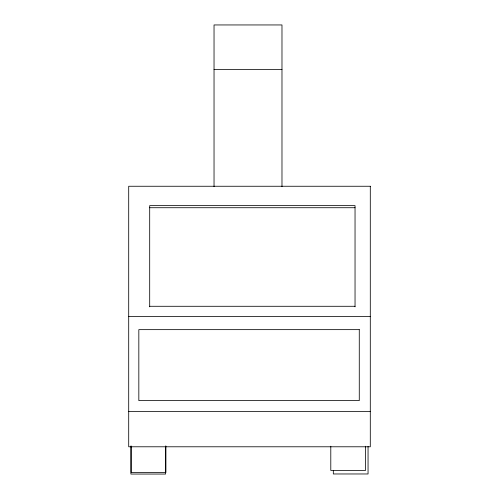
<?xml version="1.0" encoding="UTF-8"?>
<svg xmlns="http://www.w3.org/2000/svg" width="499" height="499" viewBox="0 0 499 499"><rect width="100%" height="100%" fill="white"/><g stroke="black" fill="none" stroke-linecap="round" stroke-linejoin="round"><path stroke-width="0.75" d="M214.034 69.411L281.979 69.411M149.694 207.721L355.039 207.721M149.694 306.286L355.039 306.286M128.705 316.503L370.295 316.503M128.705 411.407L370.295 411.407M368.05 446.437L368.05 473.969L333.32 473.969L333.32 470.676M365.524 446.231L365.524 470.445L330.793 470.445L330.793 446.231M355.039 306.823L355.039 205.632L149.694 205.632L149.694 306.823M281.979 186.663L281.979 24.95L214.034 24.95L214.034 186.663M165.911 446.037L165.911 472.528L131.187 472.528L131.187 446.037M165.618 446.044L165.618 474.05L130.894 474.05L130.894 446.044M370.295 186.252L128.705 186.252L128.705 446.786L370.295 446.786L370.295 186.252M359.274 329.646L138.828 329.646L138.828 400.61L359.274 400.61L359.274 329.646"/></g></svg>
